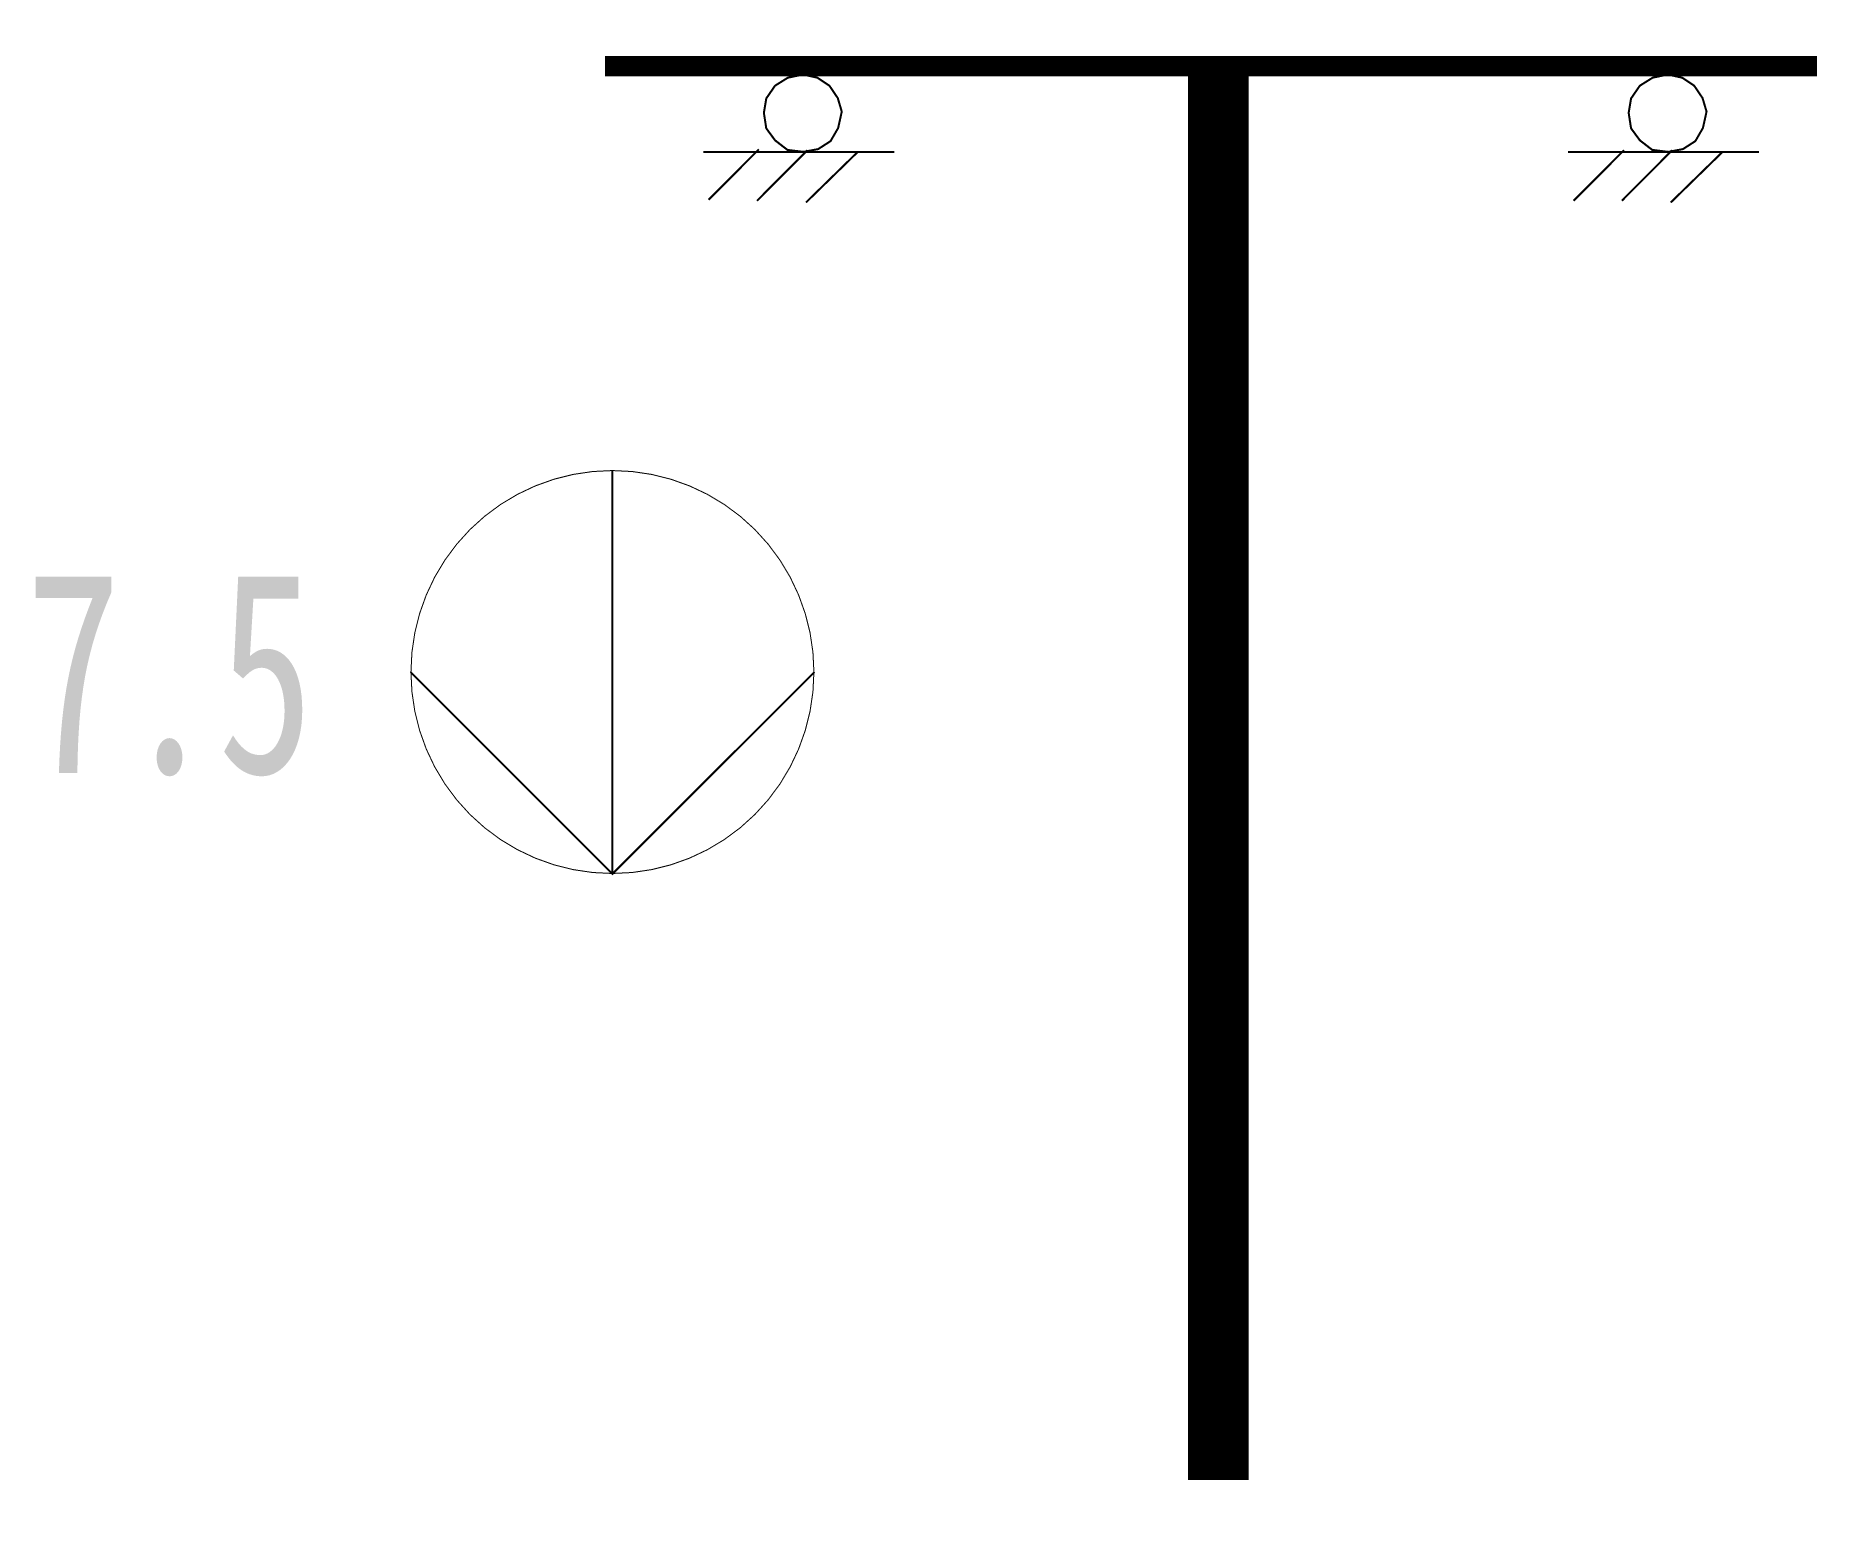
# Model space of a CAD drawing. Extents: x 4.15 to 13.01, y -0.15 to 7.15.
import ezdxf

# ---------------------------------------------------------------- set-up
doc = ezdxf.new("R2010")
doc.units = 0
doc.header["$MEASUREMENT"] = 0
doc.layers.get('0').update_dxf_attribs({"linetype": 'CONTINUOUS'})
doc.styles.add('LZ_FONTS_FS', font='simfang0.ttf', dxfattribs={"width": 0.7})

msp = doc.modelspace()

# ---------------------------------------------------------------- linework, layer by layer
for points, const_width in [([(10, 7), (10, 0)], 0.3), ([(6.964, 6.9995), (12.964, 6.9995)], 0.1), ([(7.4497, 6.5742), (8.3949, 6.5742)], 0.01), ([(7.7251, 6.5884), (7.4759, 6.3378)], 0.01), ([(7.9653, 6.5837), (7.7157, 6.3332)], 0.01), ([(8.2135, 6.5742), (7.9582, 6.3249)], 0.01), ([(11.7311, 6.5742), (12.6764, 6.5742)], 0.01), ([(12.008, 6.5837), (11.7588, 6.3332)], 0.01), ([(12.2467, 6.5837), (11.9972, 6.3332)], 0.01), ([(12.4949, 6.5742), (12.2396, 6.3249)], 0.01), ([(7, 3), (7, 5)], 0.01), ([(6, 4), (7, 3), (8, 4)], 0.01)]:
    msp.add_lwpolyline(points, dxfattribs=dict(const_width=const_width))
at = {"const_width": 0.01}
for points in [[(7.7498, 6.7689), (7.7616, 6.6919), (7.8051, 6.6326), (7.8664, 6.5852), (7.9455, 6.5754), (8.0187, 6.5892), (8.08, 6.6287), (8.1176, 6.6938), (8.1354, 6.7748), (8.1156, 6.8419), (8.0741, 6.9031), (8.0147, 6.9426), (7.9436, 6.9584), (7.8684, 6.9426), (7.8051, 6.9031), (7.7616, 6.8399)], [(12.0312, 6.7689), (12.0431, 6.6919), (12.0866, 6.6326), (12.1479, 6.5852), (12.227, 6.5754), (12.3001, 6.5892), (12.3614, 6.6287), (12.399, 6.6938), (12.4168, 6.7748), (12.397, 6.8419), (12.3555, 6.9031), (12.2962, 6.9426), (12.225, 6.9584), (12.1498, 6.9426), (12.0866, 6.9031), (12.0431, 6.8399)]]:
    msp.add_lwpolyline(points, close=True, dxfattribs=at)
at = {"const_width": 0.005}
msp.add_lwpolyline([(6.0025, 4, 1), (7.9975, 4, 1)], format="xyb", close=True, dxfattribs=at)

# ---------------------------------------------------------------- texts
at = {"insert": (4.0929, 4.5), "char_height": 1, "width": 2.5, "attachment_point": 1, "style": 'LZ_FONTS_FS'}
msp.add_mtext('\\f宋体|b0|i0|c134|p2;7.5', dxfattribs=at)

doc.saveas('drawing.dxf')
